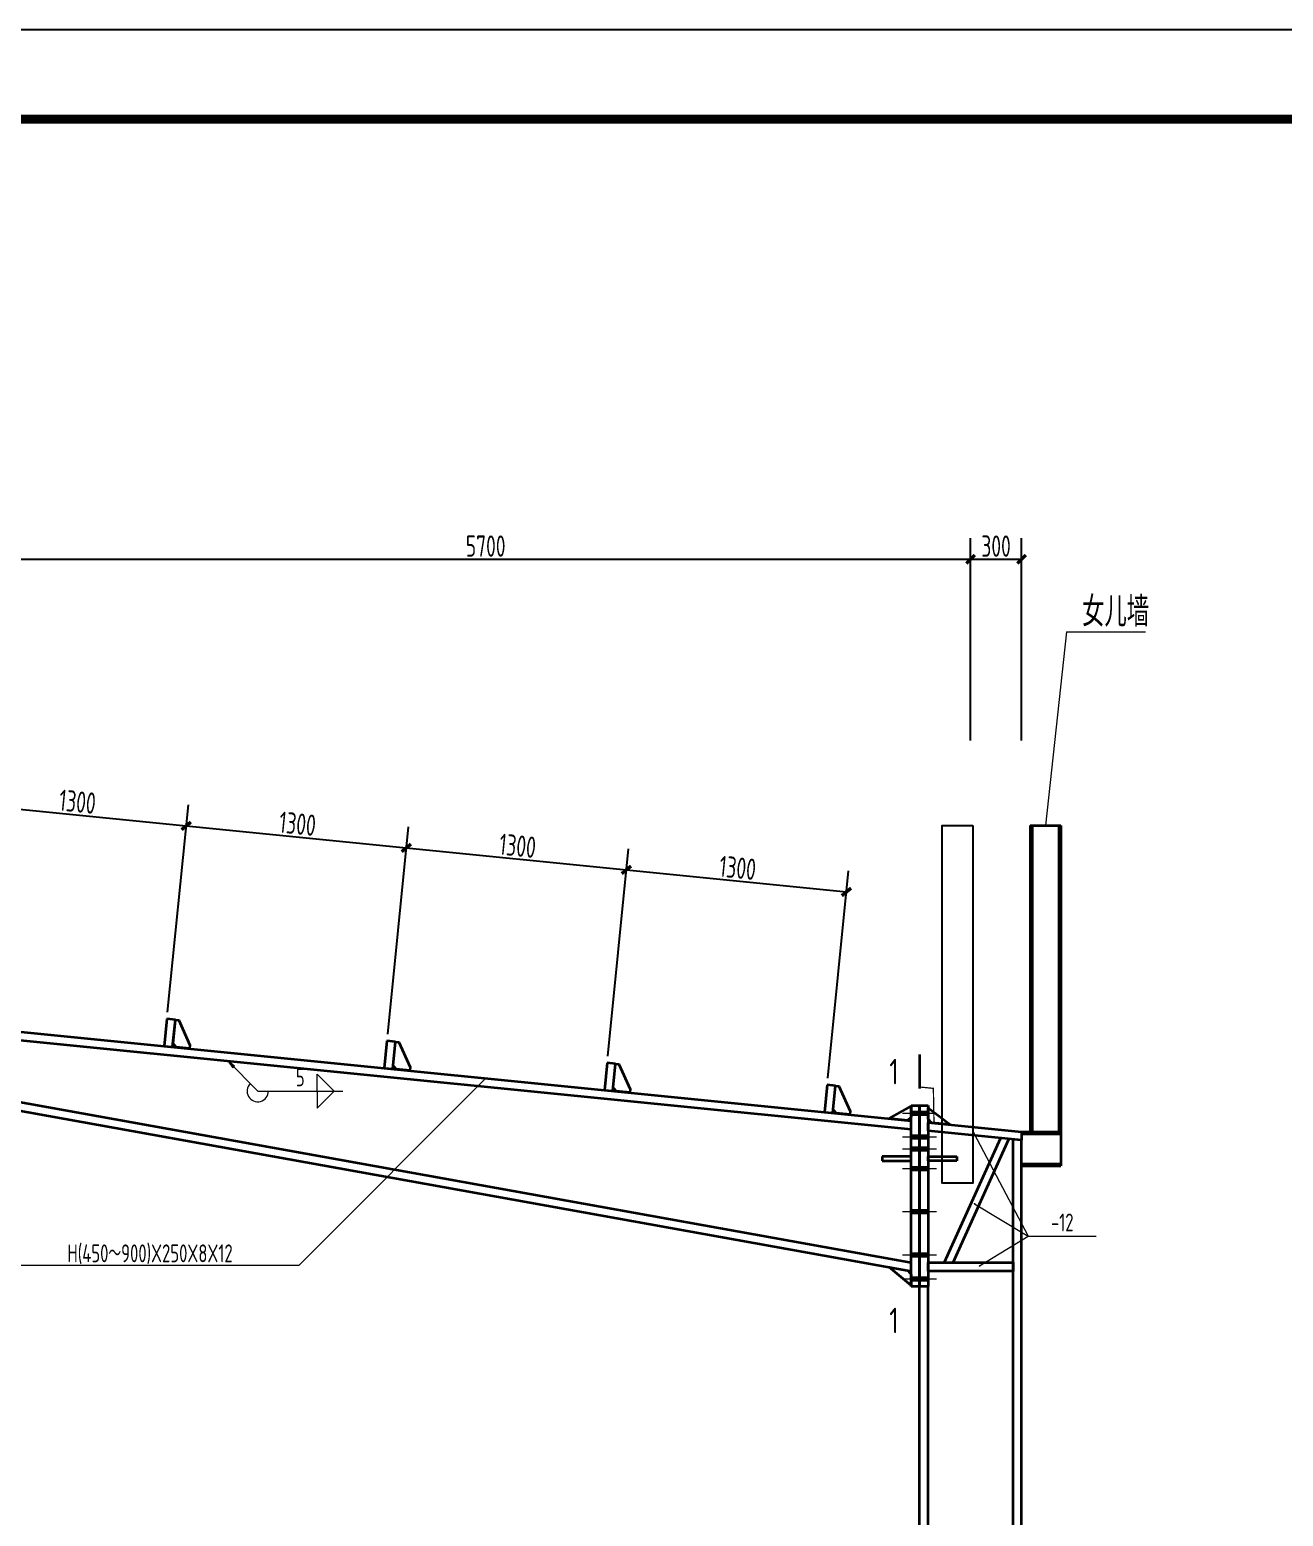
# Model space of a CAD drawing. Extents: x 19118 to 566552, y -1188739 to 92943.
# Drawn here: x 177042 to 191778, y -925096 to -907626 of the extents above; entities that cross this region are included whole.
import ezdxf
from ezdxf.enums import TextEntityAlignment as Align

# ---------------------------------------------------------------- set-up
doc = ezdxf.new("R2010")
doc.units = 0
doc.header["$LTSCALE"] = 1000
doc.header["$MEASUREMENT"] = 0
doc.layers.get('0').update_dxf_attribs({"linetype": 'CONTINUOUS'})
doc.layers.get('Defpoints').update_dxf_attribs({"linetype": 'CONTINUOUS'})
for name, color, linetype in [('10', 7, 'CONTINUOUS'), ('COLU', 7, 'CONTINUOUS'), ('PUB_TITLE', 4, 'CONTINUOUS'), ('REIN', 1, 'CONTINUOUS'), ('TEXT', 7, 'CONTINUOUS'), ('水平支撑', 4, 'CONTINUOUS')]:
    doc.layers.add(name, color=color, linetype=linetype)
for name, color, linetype, lineweight in [('114', 2, 'CONTINUOUS', 18), ('14', 2, 'CONTINUOUS', 35), ('字符串标注', 9, 'CONTINUOUS', 18), ('尺寸标注', 9, 'CONTINUOUS', 18), ('尺寸标注-12', 2, 'CONTINUOUS', 35), ('柱子', 3, 'CONTINUOUS', 35), ('焊缝标注', 9, 'CONTINUOUS', 18), ('钢板标注', 9, 'CONTINUOUS', 18)]:
    doc.layers.add(name, color=color, linetype=linetype, lineweight=lineweight)
doc.styles.add('PkpmHz', font='Pkpmeng', dxfattribs={"width": 0.7, "bigfont": 'hztxt'})
doc.styles.add('TSSD_NORM', font='Tssdeng.shx', dxfattribs={"width": 0.65, "bigfont": 'hztxt.shx'})
doc.dimstyles.new('Pkpm_1.00', dxfattribs={"dimtxt": 250, "dimasz": 100, "dimexe": 250, "dimexo": 0.0625, "dimgap": 30, "dimtad": 1, "dimdec": 0, "dimrnd": 5, "dimzin": 0, "dimdsep": 46, "dimtxsty": 'PkpmHz', "dimblk1": 'ARCHTICK', "dimblk2": 'ARCHTICK', "dimsah": 1, "dimcen": 0.09, "dimadec": 0, "dimazin": 0, "dimtfac": 1, "dimtdec": 0, "dimtmove": 2, "dimatfit": 1, "dimfxl": 1, "dimtolj": 1, "dimtzin": 0, "dimarcsym": 0})

# ---------------------------------------------------------------- blocks, each defined once
blk = doc.blocks.new('_ArchTick')
at = {"color": 0, "linetype": 'ByBlock', "const_width": 0.4}
blk.add_lwpolyline([(-0.5, -0.5), (0.5, 0.5)], dxfattribs=at)
blk = doc.blocks.new('*D108')
at = {"layer": 'Defpoints', "color": 0, "linetype": 'Continuous'}
for p in [(178882, -916982), (176036, -919310), (178623, -919569)]:
    blk.add_point(p, dxfattribs=at)
at = {"layer": '尺寸标注-12', "color": 0, "linetype": 'Continuous', "lineweight": -2}
for p, q in [((176076, -918912), (176319, -916475)), ((176295, -916723), (178882, -916982)), ((178663, -919171), (178907, -916733))]:
    blk.add_line(p, q, dxfattribs=at)
at = {"layer": '尺寸标注-12', "color": 0, "linetype": 'Continuous', "lineweight": -2, "xscale": 100, "yscale": 100, "zscale": 100}
for p, rotation in [((176295, -916723), 174.2894067757216), ((178882, -916982), 354.2894067757215)]:
    blk.add_blockref('_ArchTick', p, dxfattribs=dict(at, rotation=rotation))
at = {"layer": '尺寸标注-12', "color": 0, "linetype": 'Continuous', "lineweight": 18, "insert": (177604, -916698), "char_height": 250, "attachment_point": 5, "rotation": 354.2894, "style": 'PkpmHz'}
blk.add_mtext('\\A1;1300', dxfattribs=at)
blk = doc.blocks.new('*D109')
at = {"layer": 'Defpoints', "color": 0, "linetype": 'Continuous'}
for p in [(181469, -917241), (178623, -919569), (181210, -919828)]:
    blk.add_point(p, dxfattribs=at)
at = {"layer": '尺寸标注-12', "color": 0, "linetype": 'Continuous', "lineweight": -2}
for p, q in [((178663, -919171), (178907, -916733)), ((178882, -916982), (181469, -917241)), ((181250, -919430), (181494, -916992))]:
    blk.add_line(p, q, dxfattribs=at)
at = {"layer": '尺寸标注-12', "color": 0, "linetype": 'Continuous', "lineweight": -2, "xscale": 100, "yscale": 100, "zscale": 100}
for p, rotation in [((178882, -916982), 174.2894067757216), ((181469, -917241), 354.2894067757215)]:
    blk.add_blockref('_ArchTick', p, dxfattribs=dict(at, rotation=rotation))
at = {"layer": '尺寸标注-12', "color": 0, "linetype": 'Continuous', "lineweight": 18, "insert": (180191, -916957), "char_height": 250, "attachment_point": 5, "rotation": 354.2894, "style": 'PkpmHz'}
blk.add_mtext('\\A1;1300', dxfattribs=at)
blk = doc.blocks.new('*D110')
at = {"layer": 'Defpoints', "color": 0, "linetype": 'Continuous'}
for p in [(184056, -917499), (181210, -919828), (183797, -920087)]:
    blk.add_point(p, dxfattribs=at)
at = {"layer": '尺寸标注-12', "color": 0, "linetype": 'Continuous', "lineweight": -2}
for p, q in [((181250, -919430), (181494, -916992)), ((181469, -917241), (184056, -917499)), ((183837, -919689), (184081, -917251))]:
    blk.add_line(p, q, dxfattribs=at)
at = {"layer": '尺寸标注-12', "color": 0, "linetype": 'Continuous', "lineweight": -2, "xscale": 100, "yscale": 100, "zscale": 100}
for p, rotation in [((181469, -917241), 174.2894067757216), ((184056, -917499), 354.2894067757215)]:
    blk.add_blockref('_ArchTick', p, dxfattribs=dict(at, rotation=rotation))
at = {"layer": '尺寸标注-12', "color": 0, "linetype": 'Continuous', "lineweight": 18, "insert": (182778, -917216), "char_height": 250, "attachment_point": 5, "rotation": 354.2894, "style": 'PkpmHz'}
blk.add_mtext('\\A1;1300', dxfattribs=at)
blk = doc.blocks.new('*D111')
at = {"layer": 'Defpoints', "color": 0, "linetype": 'Continuous'}
for p in [(186643, -917758), (183797, -920087), (186384, -920345)]:
    blk.add_point(p, dxfattribs=at)
at = {"layer": '尺寸标注-12', "color": 0, "linetype": 'Continuous', "lineweight": -2}
for p, q in [((183837, -919689), (184081, -917251)), ((184056, -917499), (186643, -917758)), ((186424, -919947), (186668, -917509))]:
    blk.add_line(p, q, dxfattribs=at)
at = {"layer": '尺寸标注-12', "color": 0, "linetype": 'Continuous', "lineweight": -2, "xscale": 100, "yscale": 100, "zscale": 100}
for p, rotation in [((184056, -917499), 174.2894067757216), ((186643, -917758), 354.2894067757215)]:
    blk.add_blockref('_ArchTick', p, dxfattribs=dict(at, rotation=rotation))
at = {"layer": '尺寸标注-12', "color": 0, "linetype": 'Continuous', "lineweight": 18, "insert": (185365, -917475), "char_height": 250, "attachment_point": 5, "rotation": 354.2894, "style": 'PkpmHz'}
blk.add_mtext('\\A1;1300', dxfattribs=at)
blk = doc.blocks.new('*D40')
at = {"layer": 'Defpoints', "color": 0, "linetype": 'Continuous'}
for p in [(188102, -913849), (176702, -915977), (188102, -915977)]:
    blk.add_point(p, dxfattribs=at)
at = {"layer": '尺寸标注', "color": 0, "linetype": 'Continuous', "lineweight": -2}
for p, q in [((176702, -915977), (176702, -913599)), ((188102, -915977), (188102, -913599)), ((176702, -913849), (188102, -913849))]:
    blk.add_line(p, q, dxfattribs=at)
at = {"layer": '尺寸标注', "color": 0, "linetype": 'Continuous', "lineweight": -2, "xscale": 100, "yscale": 100, "zscale": 100, "rotation": 180}
blk.add_blockref('_ArchTick', (176702, -913849), dxfattribs=at)
at = {"layer": '尺寸标注', "color": 0, "linetype": 'Continuous', "lineweight": -2, "xscale": 100, "yscale": 100, "zscale": 100}
blk.add_blockref('_ArchTick', (188102, -913849), dxfattribs=at)
at = {"layer": '尺寸标注', "color": 0, "linetype": 'Continuous', "insert": (182402, -913694), "char_height": 250, "attachment_point": 5, "style": 'PkpmHz'}
blk.add_mtext('\\A1;5700', dxfattribs=at)
blk = doc.blocks.new('*D41')
at = {"layer": 'Defpoints', "color": 0, "linetype": 'Continuous'}
for p in [(188702, -913849), (188102, -915977), (188702, -915977)]:
    blk.add_point(p, dxfattribs=at)
at = {"layer": '尺寸标注', "color": 0, "linetype": 'Continuous', "lineweight": -2}
for p, q in [((188102, -915977), (188102, -913599)), ((188702, -915977), (188702, -913599)), ((188102, -913849), (188702, -913849))]:
    blk.add_line(p, q, dxfattribs=at)
at = {"layer": '尺寸标注', "color": 0, "linetype": 'Continuous', "lineweight": -2, "xscale": 100, "yscale": 100, "zscale": 100, "rotation": 180}
blk.add_blockref('_ArchTick', (188102, -913849), dxfattribs=at)
at = {"layer": '尺寸标注', "color": 0, "linetype": 'Continuous', "lineweight": -2, "xscale": 100, "yscale": 100, "zscale": 100}
blk.add_blockref('_ArchTick', (188702, -913849), dxfattribs=at)
at = {"layer": '尺寸标注', "color": 0, "linetype": 'Continuous', "insert": (188402, -913694), "char_height": 250, "attachment_point": 5, "style": 'PkpmHz'}
blk.add_mtext('\\A1;300', dxfattribs=at)

msp = doc.modelspace()

# ---------------------------------------------------------------- hatches: boundary and pattern name
at = {"layer": '焊缝标注'}
msp.add_hatch(color=256, dxfattribs=at).paths.add_polyline_path([(179369.87, -919744.34), (179429.76, -919825.83), (179451.03, -919804.67)])

# ---------------------------------------------------------------- linework, layer by layer
at = {"layer": '10', "color": 7, "lineweight": 35, "ltscale": 100}
for p, q in [((187502.33, -919669.86), (187502.33, -920069.86)), ((187502.33, -922994.42), (187502.33, -922594.42))]:
    msp.add_line(p, q, dxfattribs=at)
at = {"layer": '114', "ltscale": 100}
for p, q in [((187302.33, -920357.09), (187702.33, -920357.09)), ((187302.33, -920637.57), (187702.33, -920637.57)), ((187302.33, -920777.57), (187702.33, -920777.57)), ((187302.33, -921007.57), (187702.33, -921007.57)), ((187302.33, -921515.57), (187702.33, -921515.57)), ((187302.33, -922022.8), (187702.33, -922022.8)), ((187302.33, -922304.42), (187702.33, -922304.42))]:
    msp.add_line(p, q, dxfattribs=at)
at = {"layer": '114', "color": 1, "lineweight": 70, "ltscale": 100}
for p, q in [((187402.33, -920357.09), (187602.33, -920357.09)), ((187402.33, -920637.57), (187602.33, -920637.57)), ((187402.33, -920777.57), (187602.33, -920777.57)), ((187402.33, -921007.57), (187602.33, -921007.57)), ((187402.33, -921515.57), (187602.33, -921515.57)), ((187402.33, -922022.8), (187602.33, -922022.8)), ((187402.33, -922304.42), (187602.33, -922304.42))]:
    msp.add_line(p, q, dxfattribs=at)
at = {"layer": '14', "ltscale": 100}
for p, q in [((187143.62, -920421.21), (187402.33, -920277.09)), ((187402.33, -922394.42), (187402.33, -920269.86)), ((187402.33, -920269.86), (187502.33, -920269.86)), ((187402.33, -920277.09), (187402.33, -920407.09)), ((187502.33, -922394.42), (187502.33, -920269.86)), ((187502.33, -920269.86), (187602.33, -920269.86)), ((187502.33, -920269.86), (187502.33, -922394.42)), ((187602.33, -920269.86), (187602.33, -922394.42)), ((187602.33, -920427.09), (187602.33, -920297.09)), ((187602.33, -920297.09), (187861.05, -920492.96)), ((187362.53, -920443.11), (187143.62, -920421.21)), ((187402.33, -920407.09), (187362.53, -920443.11)), ((187642.14, -920471.07), (187602.33, -920427.09)), ((187602.33, -920467.09), (188702.33, -920577.09)), ((187602.33, -920567.57), (187602.33, -920467.09)), ((187861.05, -920492.96), (187642.14, -920471.07)), ((188702.33, -920677.57), (187602.33, -920567.57)), ((188702.33, -920577.09), (188702.33, -920677.57)), ((187402.33, -920867.57), (187062.33, -920867.57)), ((187062.33, -920867.57), (187062.33, -920917.57)), ((187062.33, -920917.57), (187402.33, -920917.57)), ((187402.33, -920917.57), (187402.33, -920867.57)), ((187602.33, -920867.57), (187942.33, -920867.57)), ((187602.33, -920917.57), (187602.33, -920867.57)), ((187942.33, -920917.57), (187602.33, -920917.57)), ((187942.33, -920867.57), (187942.33, -920917.57)), ((187402.33, -922384.42), (187146.44, -922168.37)), ((187146.44, -922168.37), (187362.97, -922207.34)), ((187362.97, -922207.34), (187402.33, -922254.42)), ((187602.33, -922113.61), (188602.33, -922113.61)), ((187602.33, -922213.61), (187602.33, -922113.61)), ((188602.33, -922213.61), (187602.33, -922213.61)), ((188602.33, -922113.61), (188602.33, -922213.61)), ((187402.33, -922254.42), (187402.33, -922384.42)), ((187502.33, -922394.42), (187402.33, -922394.42)), ((187602.33, -922394.42), (187502.33, -922394.42))]:
    msp.add_line(p, q, dxfattribs=at)
for points in [[(188454.26, -920652.78), (187791.38, -922113.6)], [(187897.51, -922113.6), (188553.21, -920662.68)]]:
    msp.add_lwpolyline(points, dxfattribs=at)
at = {"layer": 'COLU', "lineweight": 5}
msp.add_line((189231.17, -914701.87, -46), (188982.33, -916977.08), dxfattribs=at)
at = {"layer": 'PUB_TITLE'}
msp.add_lwpolyline([(77811.65, -969995.52), (210216.65, -969995.52), (210216.65, -907625.52), (77811.65, -907625.52)], close=True, dxfattribs=at)
at = {"layer": 'PUB_TITLE', "const_width": 105}
msp.add_lwpolyline([(80436.65, -968945.52), (209166.65, -968945.52), (209166.65, -908675.52), (80436.65, -908675.52)], close=True, dxfattribs=at)
at = {"layer": 'REIN', "color": 4, "const_width": 15, "elevation": 2}
msp.add_lwpolyline([(188802.33, -919837.62), (188802.33, -920577.09), (188702.33, -920577.09), (187671.89, -920474.04), (187665.17, -920067), (187495.29, -920050.01)], dxfattribs=at)
at = {"layer": 'TEXT', "lineweight": 5}
msp.add_line((189231.17, -914701.87, -46), (190158.98, -914701.87, -46), dxfattribs=at)
at = {"layer": '字符串标注', "ltscale": 100}
for p, q in [((182402.33, -919947.08), (180205.8, -922147.21)), ((180205.8, -922147.21), (176705.8, -922147.21))]:
    msp.add_line(p, q, dxfattribs=at)
at = {"layer": '字符串标注', "ltscale": 100, "const_width": 10}
msp.add_lwpolyline([(182407.33, -919947.08, 1), (182397.33, -919947.08, 1)], format="xyb", close=True, dxfattribs=at)
at = {"layer": '尺寸标注-12', "ltscale": 100}
for p, q in [((178654.78, -919250.73), (178622.94, -919569.14)), ((178754.28, -919260.68), (178654.78, -919250.73)), ((178722.44, -919579.1), (178754.28, -919260.68)), ((178622.94, -919569.14), (178722.44, -919579.1)), ((181241.87, -919509.45), (181210.03, -919827.86)), ((181341.37, -919519.4), (181241.87, -919509.45)), ((181309.53, -919837.81), (181341.37, -919519.4)), ((183828.98, -919768.16), (183797.13, -920086.57)), ((183928.48, -919778.11), (183828.98, -919768.16)), ((183896.63, -920096.52), (183928.48, -919778.11)), ((181210.03, -919827.86), (181309.53, -919837.81)), ((183797.13, -920086.57), (183896.63, -920096.52)), ((186416.07, -920026.87), (186384.23, -920345.28)), ((186515.57, -920036.82), (186416.07, -920026.87)), ((186483.73, -920355.23), (186515.57, -920036.82)), ((186384.23, -920345.28), (186483.73, -920355.23))]:
    msp.add_line(p, q, dxfattribs=at)
for points in [[(178925.42, -919559.2), (178921.44, -919599), (178762.24, -919583.07), (178726.41, -919539.3), (178754.28, -919260.68), (178794.08, -919264.66)], [(181512.51, -919817.91), (181508.54, -919857.71), (181349.33, -919841.79), (181313.51, -919798.01), (181341.37, -919519.4), (181381.18, -919523.38)], [(184099.62, -920076.62), (184095.64, -920116.42), (183936.44, -920100.5), (183900.61, -920056.72), (183928.48, -919778.11), (183968.28, -919782.09)], [(186686.71, -920335.33), (186682.73, -920375.13), (186523.53, -920359.21), (186487.7, -920315.43), (186515.57, -920036.82), (186555.37, -920040.8)]]:
    msp.add_lwpolyline(points, close=True, dxfattribs=at)
at = {"layer": '柱子', "color": 4}
for p, q in [((188802.33, -916977.08), (188802.33, -920577.09, 2)), ((188802.33, -916977.08), (189162.33, -916977.08)), ((188826.33, -916977.08), (188826.33, -920577.09, 2)), ((189138.33, -916977.08), (189138.33, -920577.09, 2)), ((189162.33, -916977.08), (189162.33, -920577.09, 2)), ((188702.33, -920577.09), (189162.33, -920577.09)), ((188702.33, -920601.09, 2), (189162.33, -920601.09, 2)), ((189162.33, -920577.09, 2), (189162.33, -920977.09, 2)), ((188702.33, -920953.09, 2), (189162.33, -920953.09, 2)), ((188702.33, -920977.09, 2), (189162.33, -920977.09, 2))]:
    msp.add_line(p, q, dxfattribs=at)
at = {"layer": '柱子', "ltscale": 100}
for p, q in [((176702.34, -919377.09), (187402.33, -920447.09)), ((176692.39, -919476.6), (187402.33, -920547.57)), ((176612.79, -920272.61), (187402.33, -922214.42)), ((176622.77, -920172.8), (187402.33, -922112.8)), ((188602.33, -933837.08), (188602.33, -920667.57)), ((188702.33, -920677.57), (188602.33, -920667.57)), ((188702.33, -933837.08), (188702.33, -920677.57)), ((187502.33, -931137.08), (187502.33, -922394.42)), ((187602.33, -922394.42), (187502.33, -922394.42)), ((187602.33, -931137.08), (187602.33, -922394.42))]:
    msp.add_line(p, q, dxfattribs=at)
at = {"layer": '水平支撑', "elevation": 2}
msp.add_lwpolyline([(188129.49, -916977.08), (188129.49, -921182.32), (187769.49, -921182.32), (187769.49, -916977.08), (188129.49, -916977.08)], dxfattribs=at)
at = {"layer": '焊缝标注', "ltscale": 100}
for p, q in [((179369.87, -919744.34), (179722.44, -920098.88)), ((180422.44, -919898.88), (180622.44, -920098.88)), ((180422.44, -920098.88), (180422.44, -919898.88)), ((179722.44, -920098.88), (180722.44, -920098.88)), ((180422.44, -920298.88), (180622.44, -920098.88)), ((180422.44, -920098.88), (180422.44, -920298.88))]:
    msp.add_line(p, q, dxfattribs=at)
at = {"layer": '焊缝标注', "linetype": 'Continuous'}
msp.add_lwpolyline([(179369.87, -919744.34), (179429.76, -919825.83), (179451.03, -919804.67)], close=True, dxfattribs=at)
at = {"layer": '焊缝标注', "ltscale": 100}
msp.add_arc((179722.44, -920098.88), 125, 134.8405, 0, dxfattribs=at)
at = {"layer": '钢板标注', "ltscale": 100}
for p, q in [((188141.21, -920592.13), (188779.81, -921804.4)), ((188149.97, -921423.36), (188779.81, -921804.4)), ((188208.45, -922153.65), (188779.81, -921804.4)), ((188779.81, -921804.4), (189579.81, -921804.4))]:
    msp.add_line(p, q, dxfattribs=at)
at = {"layer": '钢板标注', "ltscale": 100, "const_width": 10}
for points in [[(188146.21, -920592.13, 1), (188136.21, -920592.13, 1)], [(188154.97, -921423.36, 1), (188144.97, -921423.36, 1)], [(188213.45, -922153.65, 1), (188203.45, -922153.65, 1)]]:
    msp.add_lwpolyline(points, format="xyb", close=True, dxfattribs=at)

# ---------------------------------------------------------------- texts
at = {"layer": '10', "color": 7, "lineweight": 25, "style": 'PkpmHz', "width": 0.77}
for p in [(187202.33, -919869.86), (187202.33, -922794.42)]:
    msp.add_text('1', height=300, dxfattribs=at).set_placement(p, align=Align.MIDDLE_CENTER)
at = {"layer": 'TEXT', "lineweight": 5, "style": 'TSSD_NORM', "width": 0.75}
msp.add_text('女儿墙', height=350, dxfattribs=at).set_placement((189413.85, -914639.96, -46))
at = {"layer": '字符串标注', "style": 'PkpmHz', "width": 0.71}
msp.add_text('H(450～900)X250X8X12', height=210, dxfattribs=at).set_placement((178455.8, -922110.59), align=Align.CENTER)
at = {"layer": '焊缝标注', "style": 'PkpmHz', "width": 0.71}
msp.add_text('5', height=210, dxfattribs=at).set_placement((180222.44, -920042.27), align=Align.CENTER)
at = {"layer": '钢板标注', "style": 'PkpmHz', "width": 0.71}
msp.add_text('-12', height=210, dxfattribs=at).set_placement((189179.81, -921747.79), align=Align.CENTER)

# ---------------------------------------------------------------- dimensions: what is measured, and where the dimension line sits
at = {"layer": '尺寸标注', "linetype": 'Continuous'}
for base, p1, p2, text, picture, middle in [((188102.33, -913848.72), (176702.33, -915977.08), (188102.33, -915977.08), '5700', '*D40', (182402.33, -913693.72)), ((188702.33, -913848.72), (188102.33, -915977.08), (188702.33, -915977.08), '300', '*D41', (188402.33, -913693.72))]:
    dim = msp.add_linear_dim(base=base, p1=p1, p2=p2, text=text, dimstyle='Pkpm_1.00', override={"dimtih": 0, "dimtoh": 0}, dxfattribs=at)
    dim.commit()
    dim.dimension.update_dxf_attribs({"geometry": picture, "text_midpoint": middle})
at = {"layer": '尺寸标注-12', "color": 9, "linetype": 'Continuous', "lineweight": 18}
for base, p1, p2, picture, middle in [((178881.65, -916982.04), (176035.83, -919310.43), (178622.94, -919569.14), '*D108', (177603.52, -916698.46)), ((181468.74, -917240.75), (178622.94, -919569.14), (181210.03, -919827.85), '*D109', (180190.62, -916957.17)), ((184055.84, -917499.46), (181210.03, -919827.85), (183797.13, -920086.56), '*D110', (182777.71, -917215.88)), ((186642.93, -917758.18), (183797.13, -920086.56), (186384.23, -920345.27), '*D111', (185364.81, -917474.59))]:
    dim = msp.add_linear_dim(base=base, p1=p1, p2=p2, angle=354.289407, text='1300', dimstyle='Pkpm_1.00', override={"dimexo": 400, "dimtih": 0, "dimtoh": 0}, dxfattribs=at)
    dim.commit()
    dim.dimension.update_dxf_attribs({"geometry": picture, "text_midpoint": middle})

doc.saveas('drawing.dxf')
